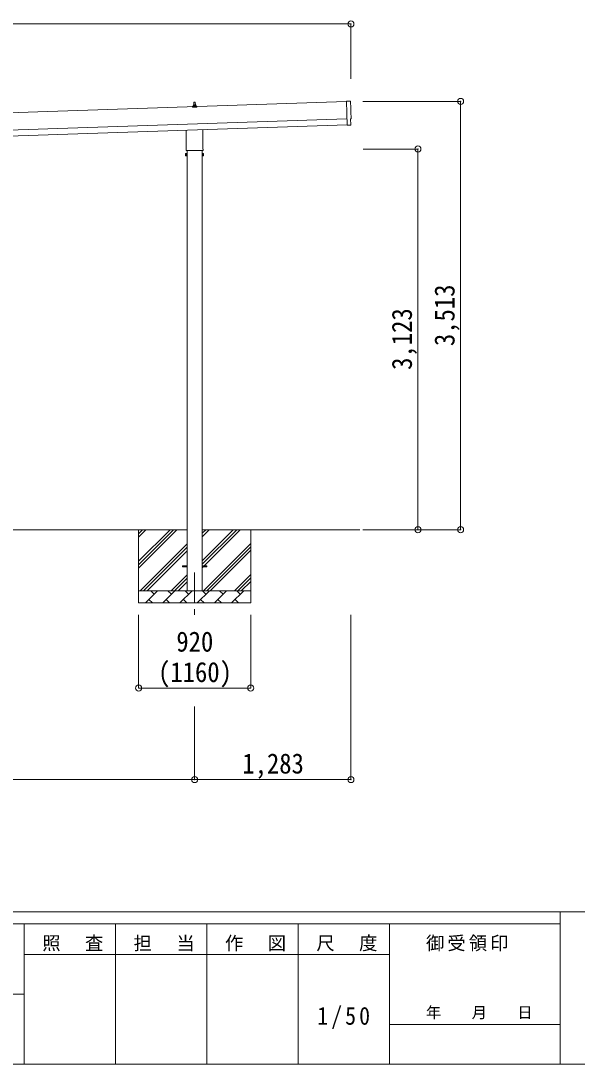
# Model space of a CAD drawing. Units: millimetres at full size, sheet at 1:50. Extents: x -14053 to 14053, y -9700 to 9700.
# Drawn here: x 4476 to 9043, y -9700 to -1143 of the extents above; entities that cross this region are included whole.
import ezdxf
from ezdxf.enums import TextEntityAlignment as Align

# ---------------------------------------------------------------- set-up
doc = ezdxf.new("R2010")
doc.units = ezdxf.units.MM
doc.header["$LTSCALE"] = 50
doc.header["$PDMODE"] = 32
doc.header["$PDSIZE"] = 50
doc.linetypes.add('CHAIN1', pattern=[8, 5, -1, 1, -1])
for name, color, linetype, lineweight in [('0-1_Defpoints', 7, 'CHAIN1', 9), ('0-2_TEXT1', 4, 'Continuous', 9), ('0-3_SHAPE', 7, 'Continuous', 9), ('0-8_TABLE1', 6, 'Continuous', 9), ('F-0', 7, 'Continuous', 9)]:
    doc.layers.add(name, color=color, linetype=linetype, lineweight=lineweight)
doc.styles.add('ＭＳ ゴシック', font='')
doc.styles.get('ＭＳ ゴシック').set_extended_font_data('MS Gothic')

msp = doc.modelspace()

# ---------------------------------------------------------------- linework, layer by layer
at = {"layer": '0-1_Defpoints'}
msp.add_line((5902.65, -5666.92), (5902.65, -6015.92), dxfattribs=at)
at = {"layer": '0-2_TEXT1'}
for p, q in [((7148.54, -1805.36), (1256.43, -2001.76)), ((5884.4, -1849.83), (5884.4, -1842.11)), ((5920.9, -1849.83), (5884.4, -1849.83)), ((5884.78, -1841.33), (5920.52, -1841.33)), ((5885.17, -1841.14), (5891.89, -1839.51)), ((5892.27, -1839.33), (5913.03, -1839.33)), ((5892.65, -1838.54), (5892.65, -1834.33)), ((5893.65, -1834.33), (5911.65, -1834.33)), ((5896.65, -1834.33), (5897.38, -1810.8)), ((5898.38, -1809.83), (5906.93, -1809.83)), ((5907.93, -1810.8), (5908.65, -1834.33)), ((5912.65, -1838.54), (5912.65, -1834.33)), ((5920.14, -1841.14), (5913.42, -1839.51)), ((5920.9, -1849.83), (5920.9, -1842.11)), ((7148.37, -1800.27), (7155, -1999.02)), ((7178.54, -1800.84), (7148.37, -1800.27)), ((1261.09, -2141.68), (7153.21, -1945.28)), ((7182.69, -1947.68), (7183.2, -1947.67)), ((7184.26, -1994.69), (7182.69, -1947.68)), ((1262.76, -2191.65), (7154.87, -1995.25)), ((5834.35, -2193.82), (5834.35, -2039.27)), ((5970.95, -2034.72), (5970.95, -2193.82)), ((7173.18, -1997.51), (7155, -1999.02)), ((7173.87, -1998.12), (7173.18, -1997.51)), ((7174.62, -1998.36), (7181.52, -1997.77)), ((5832.65, -2202.59), (5832.65, -2197.09)), ((5970.59, -2206.09), (5834.72, -2206.09)), ((5840.15, -2206.09), (5840.15, -5816.92)), ((5965.15, -5816.92), (5965.15, -2206.09)), ((5972.65, -2197.09), (5972.65, -2202.59)), ((5828.65, -2232.09), (5829.41, -2230.77)), ((5828.65, -2232.09), (5828.65, -2249.09)), ((5828.65, -2249.09), (5829.41, -2250.4)), ((5835.65, -2230.77), (5829.41, -2230.77)), ((5835.65, -2235.68), (5829.41, -2235.68)), ((5835.65, -2245.5), (5829.41, -2245.5)), ((5835.65, -2250.4), (5829.41, -2250.4)), ((5835.65, -2250.4), (5835.65, -2230.77)), ((5835.65, -2231.39), (5838.15, -2231.39)), ((5838.15, -2249.79), (5835.65, -2249.79)), ((5965.15, -2251.09), (5967.15, -2251.09)), ((5969.65, -2231.39), (5967.15, -2231.39)), ((5967.15, -2249.79), (5969.65, -2249.79)), ((5969.65, -2250.4), (5969.65, -2230.77)), ((5969.65, -2230.77), (5975.89, -2230.77)), ((5969.65, -2235.68), (5975.89, -2235.68)), ((5969.65, -2245.5), (5975.89, -2245.5)), ((5969.65, -2250.4), (5975.89, -2250.4)), ((5976.65, -2232.09), (5975.89, -2230.77)), ((5976.65, -2249.09), (5975.89, -2250.4)), ((5976.65, -2232.09), (5976.65, -2249.09)), ((5802.65, -5612.42), (5840.15, -5612.42)), ((5802.65, -5621.42), (5802.65, -5612.42)), ((5802.65, -5621.42), (5840.15, -5621.42)), ((5965.15, -5612.42), (6002.65, -5612.42)), ((5965.15, -5621.42), (6002.65, -5621.42)), ((6002.65, -5621.42), (6002.65, -5612.42))]:
    msp.add_line(p, q, dxfattribs=at)
msp.add_lwpolyline([(5838.15, -2251.09), (5838.15, -2230.09), (5840.15, -2230.09), (5840.15, -2251.09)], close=True, dxfattribs=at)
msp.add_lwpolyline([(5967.15, -2251.09), (5967.15, -2230.09), (5965.15, -2230.09)], dxfattribs=at)
for centre, radius, start, end in [((5885.4, -1842.11), 1, 103.62699, 180), ((5891.65, -1838.54), 1, 283.62699, 0), ((5896.74, -1834.96), 4.13, 90, 171.17633), ((5893.65, -1835.33), 1, 90, 180), ((5898.38, -1810.83), 1, 90, 178.60509), ((5905.99, -1834.33), 4.83, 133.60282, 180), ((5899.32, -1834.33), 4.83, 0, 46.39718), ((5906.93, -1810.83), 1, 1.39491, 90), ((5908.57, -1834.96), 4.13, 8.82367, 90), ((5911.65, -1835.33), 1, 0, 90), ((5913.65, -1838.54), 1, 180, 256.37301), ((5919.9, -1842.11), 1, 0, 76.37301), ((7178.46, -1805.34), 4.5, 1.09537, 88.91326), ((7183.05, -1943.17), 4.5, 271.90915, 2.73345), ((7174.53, -1997.37), 1, 228.4071, 274.90505), ((5836.65, -2197.09), 4, 125.09963, 180), ((5836.65, -2202.59), 4, 180, 194.47751), ((5836.65, -2202.59), 4, 194.47751, 241.04498), ((5968.65, -2202.59), 4, 298.95502, 345.52249), ((5968.65, -2197.09), 4, 0, 54.90037), ((5968.65, -2202.59), 4, 345.52249, 0), ((5833, -2233.23), 4.34, 145.61575, 214.38425), ((5844.89, -2240.59), 16.24, 162.41205, 197.58795), ((5833, -2247.95), 4.34, 145.61575, 214.38425), ((5960.41, -2240.59), 16.24, 342.41205, 17.58795), ((5972.31, -2233.23), 4.34, 325.61575, 34.38425), ((5972.31, -2247.95), 4.34, 325.61575, 34.38425)]:
    msp.add_arc(centre, radius, start, end, dxfattribs=at)
for centre, major_axis, ratio, start_param, end_param in [((11945.49, -1715.48), (-4760.73, -158.69), 0.99863, 6.2686928, 6.2976566), ((7181.26, -1994.78), (2.25, -2), 0.9974, 5.5252311, 7.0411395)]:
    msp.add_ellipse(centre, major_axis=major_axis, ratio=ratio, start_param=start_param, end_param=end_param, dxfattribs=at)
at = {"layer": '0-3_SHAPE'}
for p, q in [((5840.15, -5316.92), (2565.15, -5316.92)), ((5442.65, -5316.92), (5442.65, -5916.92)), ((5442.65, -5349.13), (5474.86, -5316.92)), ((5442.65, -5575.4), (5701.13, -5316.92)), ((5442.65, -5603.69), (5729.42, -5316.92)), ((5442.65, -5631.97), (5757.7, -5316.92)), ((5442.65, -5377.41), (5503.14, -5316.92)), ((5442.65, -5320.85), (5446.58, -5316.92)), ((7259.5, -5316.92), (5965.15, -5316.92)), ((5965.15, -5345.75), (5993.98, -5316.92)), ((5965.15, -5374.03), (6022.26, -5316.92)), ((5965.15, -5628.59), (6276.82, -5316.92)), ((5965.15, -5572.02), (6220.25, -5316.92)), ((5965.15, -5600.31), (6248.53, -5316.92)), ((6362.65, -5316.92), (6362.65, -5916.92)), ((5457.65, -5814.96), (5840.15, -5432.46)), ((5483.98, -5816.92), (5840.15, -5460.75)), ((5974.81, -5816.92), (6362.65, -5429.08)), ((6003.09, -5816.92), (6362.65, -5457.36)), ((5512.26, -5816.92), (5840.15, -5489.03)), ((6031.38, -5816.92), (6362.65, -5485.65)), ((5710.25, -5816.92), (5840.15, -5687.02)), ((5738.53, -5816.92), (5840.15, -5715.31)), ((6229.37, -5816.92), (6362.65, -5683.64)), ((6257.65, -5816.92), (6362.65, -5711.92)), ((5442.65, -5816.92), (6362.65, -5816.92)), ((5499.1, -5916.92), (5599.1, -5816.92)), ((5570.55, -5845.48), (5541.99, -5816.92)), ((5640.52, -5916.92), (5740.52, -5816.92)), ((5711.97, -5845.48), (5683.41, -5816.92)), ((5766.82, -5816.92), (5840.15, -5743.59)), ((5781.94, -5916.92), (5881.94, -5816.92)), ((5853.39, -5845.48), (5824.83, -5816.92)), ((5923.36, -5916.92), (6023.36, -5816.92)), ((5994.81, -5845.48), (5966.26, -5816.92)), ((6064.78, -5916.92), (6164.78, -5816.92)), ((6136.23, -5845.48), (6107.68, -5816.92)), ((6206.21, -5916.92), (6306.21, -5816.92)), ((6277.65, -5845.48), (6249.1, -5816.92)), ((6285.94, -5816.92), (6362.65, -5740.21)), ((5527.65, -5888.37), (5556.21, -5916.92)), ((5669.07, -5888.37), (5697.63, -5916.92)), ((5810.49, -5888.37), (5839.05, -5916.92)), ((5951.92, -5888.37), (5980.47, -5916.92)), ((6093.34, -5888.37), (6121.89, -5916.92)), ((6234.76, -5888.37), (6263.31, -5916.92)), ((6362.65, -5916.92), (5442.65, -5916.92))]:
    msp.add_line(p, q, dxfattribs=at)
at = {"layer": '0-8_TABLE1'}
for p, q in [((1225.65, -1167.81), (7185.65, -1167.81)), ((7185.65, -1167.81), (7185.65, -1617.81)), ((8085.65, -1803.92), (7284.65, -1803.92)), ((8085.65, -5316.92), (8085.65, -1803.92)), ((7735.65, -2193.92), (7285.65, -2193.92)), ((7735.65, -2193.92), (7735.65, -5316.92)), ((8085.65, -5316.92), (7284.65, -5316.92)), ((5442.65, -6615.92), (5442.65, -6015.92)), ((6362.65, -6615.92), (6362.65, -6015.92)), ((7185.65, -7365.92), (7185.65, -6015.92)), ((5442.65, -6615.92), (6362.65, -6615.92)), ((5902.65, -7365.92), (5902.65, -6767.92)), ((2502.65, -7365.92), (5902.65, -7365.92)), ((5902.65, -7365.92), (7185.65, -7365.92))]:
    msp.add_line(p, q, dxfattribs=at)
for p in [(7185.65, -1167.81), (8085.65, -1803.92), (7735.65, -2193.92), (7735.65, -5316.92), (8085.65, -5316.92), (5442.65, -6615.92), (6362.65, -6615.92), (5902.65, -7365.92), (7185.65, -7365.92)]:
    msp.add_point(p, dxfattribs=at)
at = {"layer": 'F-0', "color": 5, "lineweight": 5}
for p, q in [((-14053.43, -8450), (13346.57, -8450)), ((8901.98, -8450), (8901.98, -9700)), ((-14053.43, -8550), (8901.98, -8550)), ((4501.97, -8550), (4501.97, -9700)), ((5251.97, -8550), (5251.97, -9700)), ((6001.97, -8550), (6001.97, -9700)), ((6751.97, -8550), (6751.97, -9700)), ((7501.97, -8550), (7501.97, -9700)), ((4501.97, -8800), (7501.97, -8800)), ((-5748.03, -9125), (4501.97, -9125)), ((7501.97, -9375), (8901.98, -9375)), ((-14053.43, -9700), (13346.57, -9700))]:
    msp.add_line(p, q, dxfattribs=at)

# ---------------------------------------------------------------- texts
at = {"layer": '0-8_TABLE1', "color": 7, "style": 'ＭＳ ゴシック', "width": 0.9}
for s, p in [('3,513', (8085.65, -3810.42)), ('3,123', (7735.65, -4005.42))]:
    msp.add_text(s, height=165, rotation=90, dxfattribs=at).set_placement(p, align=Align.BOTTOM_LEFT)
for s, p in [('920', (5752.65, -6365.92)), ('(1160)', (5602.65, -6615.92)), ('1,283', (6294.15, -7365.92))]:
    msp.add_text(s, height=165, dxfattribs=at).set_placement(p, align=Align.BOTTOM_LEFT)
at = {"layer": 'F-0', "style": 'ＭＳ ゴシック'}
msp.add_text('年\u3000\u3000月\u3000\u3000日', height=91.64, dxfattribs=at).set_placement((7801.98, -9350), align=Align.BOTTOM_LEFT)
at = {"layer": 'F-0', "attachment_point": 7, "style": 'ＭＳ ゴシック'}
for s, insert, char_height in [('\\T1.17;照\u3000査', (4651.98, -8775), 110), ('\\T1.17;担\u3000当', (5401.98, -8775), 110), ('\\T1.17;作\u3000図', (6151.97, -8775), 110), ('\\T1.17;尺\u3000度', (6901.98, -8775), 110), ('\\T1.17;御受領印', (7801.97, -8775), 110), ('\\T1.28;\\W0.9;1/50', (6908.22, -9412.5), 146.6)]:
    msp.add_mtext(s, dxfattribs=dict(at, insert=insert, char_height=char_height))

doc.saveas('drawing.dxf')
